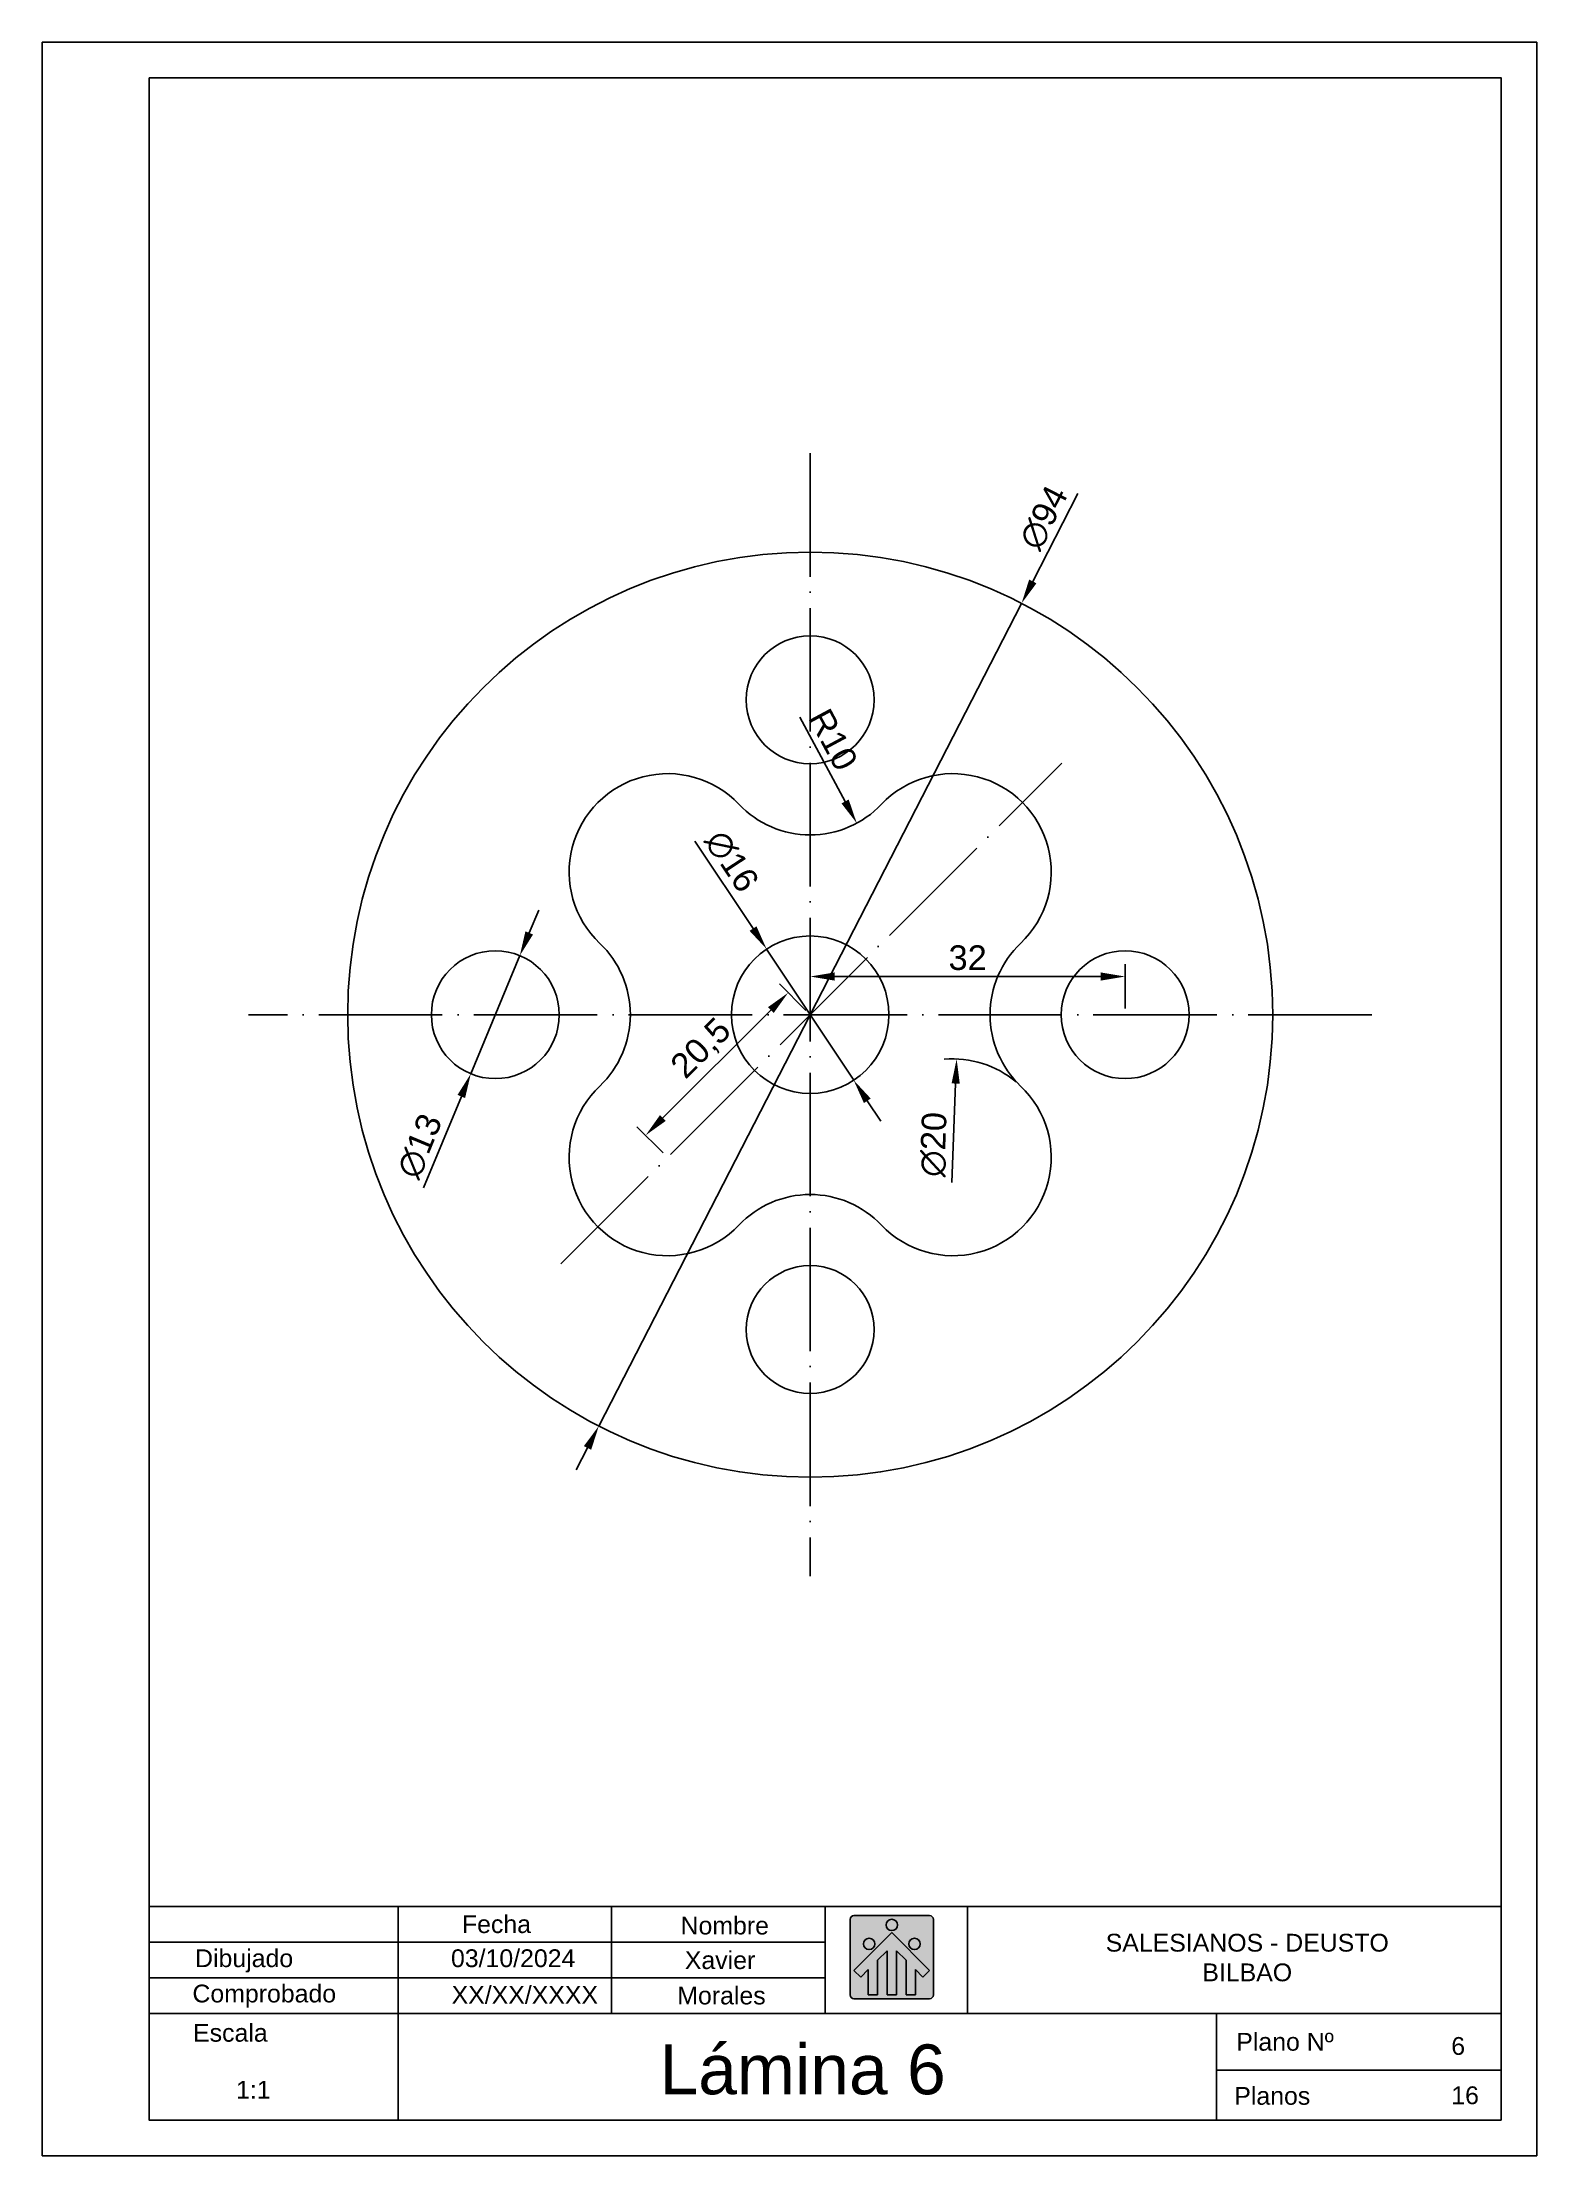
# Paper-space layout 'Lamina_6' of a CAD drawing. Header units: millimetres. Extents: x -1918 to -1708, y -397 to -100.
# The model-space entities are those that its viewports show. They can reach past a viewport. Long polylines and large blocks are cut down to what shows.
import ezdxf

# ---------------------------------------------------------------- set-up
doc = ezdxf.new("R2010")
doc.units = ezdxf.units.MM
doc.linetypes.add('ACAD_ISO04W100', pattern=[30, 24, -3, 0, -3])
for name, color, linetype in [('Caj_Borde', 2, 'Continuous'), ('Caj_text_editar', 6, 'Continuous'), ('Caj_texto_fijo', 7, 'Continuous'), ('Cajetin', 7, 'Continuous'), ('Cota', 3, 'Continuous'), ('Cotas', 3, 'Continuous'), ('Eje', 7, 'ACAD_ISO04W100'), ('Figura', 7, 'Continuous'), ('Logo_SD', 1, 'Continuous')]:
    doc.layers.add(name, color=color, linetype=linetype)
doc.styles.get("Standard").update_dxf_attribs({"font": 'arial.ttf'})
doc.dimstyles.new('ISO-25', dxfattribs={"dimtxt": 2.5, "dimasz": 2.5, "dimexe": 1.25, "dimexo": 0.625, "dimtad": 1, "dimtxsty": 'Standard', "dimcen": 2.5, "dimadec": 0, "dimazin": 0, "dimtfac": 1, "dimtmove": 0, "dimatfit": 3, "dimfxl": 1, "dimarcsym": 0})

# ---------------------------------------------------------------- blocks, each defined once
blk = doc.blocks.new('*U38')
at = {"layer": 'Figura'}
blk.add_circle((0, 0), 6.5, dxfattribs=at)
blk = doc.blocks.new('*U39')
at = {"layer": 'Figura', "color": 0, "linetype": 'ByBlock', "lineweight": -2, "transparency": 16777216}
blk.add_blockref('*U38', (985.88, 175.88), dxfattribs=at)
for p, rotation in [((953.88, 143.88), 90), ((1017.88, 143.88), 270), ((985.88, 111.88), 180)]:
    blk.add_blockref('*U38', p, dxfattribs=dict(at, rotation=rotation))
blk = doc.blocks.new('*D40')
at = {"layer": 'Cota', "color": 0, "lineweight": -2, "transparency": 16777216}
for p, q in [((1013.09, 196.84), (1008.5, 187.91)), ((964.4, 102.08), (1007.36, 185.68)), ((963.25, 99.85), (962.11, 97.63))]:
    blk.add_line(p, q, dxfattribs=at)
at = {"layer": 'Cota', "color": 0, "transparency": 16777216}
for points in [[(1008.13, 188.1), (1008.87, 187.72), (1007.36, 185.68)], [(962.88, 100.04), (963.62, 99.66), (964.4, 102.08)]]:
    blk.add_solid(points, dxfattribs=at)
at = {"layer": 'Defpoints', "color": 0, "transparency": 16777216}
for p in [(1007.36, 185.68), (964.4, 102.08)]:
    blk.add_point(p, dxfattribs=at)
at = {"layer": 'Cota', "color": 0, "transparency": 16777216, "insert": (1009.61, 194.39), "char_height": 2.5, "attachment_point": 5, "rotation": 62.8026}
blk.add_mtext('∅94', dxfattribs=at)
blk = doc.blocks.new('*D41')
at = {"layer": 'Cota', "color": 0, "lineweight": -2, "transparency": 16777216}
for p, q in [((974.17, 161.52), (980.07, 152.63)), ((990.3, 137.22), (981.45, 150.55)), ((991.68, 135.13), (993.07, 133.05))]:
    blk.add_line(p, q, dxfattribs=at)
at = {"layer": 'Cota', "color": 0, "transparency": 16777216}
for points in [[(980.42, 152.86), (979.72, 152.4), (981.45, 150.55)], [(992.03, 135.36), (991.34, 134.9), (990.3, 137.22)]]:
    blk.add_solid(points, dxfattribs=at)
at = {"layer": 'Defpoints', "color": 0, "transparency": 16777216}
for p in [(981.45, 150.55), (990.3, 137.22)]:
    blk.add_point(p, dxfattribs=at)
at = {"layer": 'Cota', "color": 0, "transparency": 16777216, "insert": (977.9, 159.47), "char_height": 2.5, "attachment_point": 5, "rotation": 303.5748}
blk.add_mtext('∅16', dxfattribs=at)
blk = doc.blocks.new('*D42')
at = {"layer": 'Cota', "color": 0, "lineweight": -2, "transparency": 16777216}
for p, q in [((957.33, 152.19), (958.29, 154.5)), ((956.37, 149.88), (951.39, 137.88)), ((946.57, 126.29), (950.43, 135.57))]:
    blk.add_line(p, q, dxfattribs=at)
at = {"layer": 'Cota', "color": 0, "transparency": 16777216}
for points in [[(956.94, 152.35), (957.71, 152.03), (956.37, 149.88)], [(950.04, 135.73), (950.81, 135.41), (951.39, 137.88)]]:
    blk.add_solid(points, dxfattribs=at)
at = {"layer": 'Defpoints', "color": 0, "transparency": 16777216}
for p in [(956.37, 149.88), (951.39, 137.88)]:
    blk.add_point(p, dxfattribs=at)
at = {"layer": 'Cota', "color": 0, "transparency": 16777216, "insert": (946.2, 130.53), "char_height": 2.5, "attachment_point": 5, "rotation": 67.4545}
blk.add_mtext('∅13', dxfattribs=at)
blk = doc.blocks.new('*D43')
at = {"layer": 'Cota', "color": 0, "lineweight": -2, "transparency": 16777216}
blk.add_line((984.83, 174.11), (989.43, 165.55), dxfattribs=at)
at = {"layer": 'Cota', "color": 0, "transparency": 16777216}
blk.add_solid([(989.79, 165.75), (989.06, 165.35), (990.61, 163.35)], dxfattribs=at)
at = {"layer": 'Defpoints', "color": 0, "transparency": 16777216}
for p in [(985.88, 172.16), (990.61, 163.35)]:
    blk.add_point(p, dxfattribs=at)
at = {"layer": 'Cota', "color": 0, "transparency": 16777216, "insert": (988.21, 171.83), "char_height": 2.5, "attachment_point": 5, "rotation": 298.2293}
blk.add_mtext('R10', dxfattribs=at)
blk = doc.blocks.new('*D44')
at = {"layer": 'Cota', "color": 0, "lineweight": -2, "transparency": 16777216}
for p, q in [((985.44, 144.32), (982.76, 147)), ((981.88, 144.35), (970.92, 133.39)), ((970.94, 129.83), (968.26, 132.5))]:
    blk.add_line(p, q, dxfattribs=at)
at = {"layer": 'Cota', "color": 0, "transparency": 16777216}
for points in [[(981.58, 144.64), (982.17, 144.05), (983.64, 146.11)], [(970.62, 133.68), (971.21, 133.09), (969.15, 131.62)]]:
    blk.add_solid(points, dxfattribs=at)
at = {"layer": 'Defpoints', "color": 0, "transparency": 16777216}
for p in [(985.88, 143.88), (969.15, 131.62), (971.38, 129.39)]:
    blk.add_point(p, dxfattribs=at)
at = {"layer": 'Cota', "color": 0, "transparency": 16777216, "insert": (974.89, 140.37), "char_height": 2.5, "attachment_point": 5, "rotation": 45}
blk.add_mtext('20,5', dxfattribs=at)
blk = doc.blocks.new('*D45')
at = {"layer": 'Cota', "color": 0, "lineweight": -2, "transparency": 16777216}
blk.add_line((1000.27, 126.84), (1000.66, 136.88), dxfattribs=at)
blk.add_arc((1000.37, 129.39), 10, 50.0319, 94.9376, dxfattribs=at)
at = {"layer": 'Cota', "color": 0, "transparency": 16777216}
blk.add_solid([(1000.25, 136.9), (1001.08, 136.86), (1000.76, 139.38)], dxfattribs=at)
at = {"layer": 'Defpoints', "color": 0, "transparency": 16777216}
for p in [(1000.76, 139.38), (999.99, 119.39)]:
    blk.add_point(p, dxfattribs=at)
at = {"layer": 'Cota', "color": 0, "transparency": 16777216, "insert": (998.45, 130.69), "char_height": 2.5, "attachment_point": 5, "rotation": 87.7757}
blk.add_mtext('∅20', dxfattribs=at)
blk = doc.blocks.new('*D46')
at = {"layer": 'Cota', "color": 0, "lineweight": -2, "transparency": 16777216}
for p, q in [((985.88, 144.51), (985.88, 149.01)), ((1017.88, 144.51), (1017.88, 149.01)), ((988.38, 147.76), (1015.38, 147.76))]:
    blk.add_line(p, q, dxfattribs=at)
at = {"layer": 'Cota', "color": 0, "transparency": 16777216}
for points in [[(988.38, 148.18), (988.38, 147.34), (985.88, 147.76)], [(1015.38, 148.18), (1015.38, 147.34), (1017.88, 147.76)]]:
    blk.add_solid(points, dxfattribs=at)
at = {"layer": 'Defpoints', "color": 0, "transparency": 16777216}
for p in [(1017.88, 147.76), (985.88, 143.88), (1017.88, 143.88)]:
    blk.add_point(p, dxfattribs=at)
at = {"layer": 'Cota', "color": 0, "transparency": 16777216, "insert": (1001.88, 149.66), "char_height": 2.5, "attachment_point": 5}
blk.add_mtext('32', dxfattribs=at)

msp = doc.modelspace()

# ---------------------------------------------------------------- linework, layer by layer
for centre, start, end in [((971.382, 158.377), 43.54908, 226.45092), ((1000.373, 158.377), 313.54908, 136.45092), ((971.382, 129.385), 133.54908, 316.45092), ((1000.373, 129.385), 223.54908, 46.45092)]:
    msp.add_arc(centre, 10, start, end)
at = {"layer": 'Eje'}
for p, q in [((985.878, 200.946), (985.878, 86.816)), ((960.548, 118.551), (1011.436, 169.439)), ((1042.943, 143.881), (928.813, 143.881))]:
    msp.add_line(p, q, dxfattribs=at)
at = {"layer": 'Figura'}
for radius in [47, 8]:
    msp.add_circle((985.878, 143.881), radius, dxfattribs=at)
for centre, start, end in [((985.878, 172.156), 223.54908, 316.45092), ((957.603, 143.881), 313.54908, 46.45092), ((1014.153, 143.881), 133.54908, 226.45092), ((985.878, 115.606), 43.54908, 136.45092)]:
    msp.add_arc(centre, 10, start, end, dxfattribs=at)

# ---------------------------------------------------------------- block references
msp.add_blockref('*U39', (0, 0), dxfattribs=at)

# ---------------------------------------------------------------- dimensions: what is measured, and where the dimension line sits
at = {"layer": 'Cota'}
for p1, p2, picture, middle in [((964.396, 102.078), (1007.359, 185.685), '*D40', (1011.368, 193.485)), ((956.37, 149.884), (951.385, 137.878), '*D42', (946.2, 130.529))]:
    dim = msp.add_diameter_dim_2p(p1=p1, p2=p2, dimstyle='ISO-25', dxfattribs=at)
    dim.commit()
    dim.dimension.update_dxf_attribs({"geometry": picture, "text_midpoint": middle})
dim = msp.add_radius_dim(center=(985.878, 172.156), mpoint=(990.608, 163.346), dimstyle='ISO-25', dxfattribs=at)
dim.commit()
dim.dimension.update_dxf_attribs({"geometry": '*D43', "text_midpoint": (986.536, 170.93), "dimtype": 164})
for p1, p2, picture, middle in [((990.302, 137.216), (981.454, 150.546), '*D41', (976.256, 158.377)), ((999.985, 119.393), (1000.762, 139.378), '*D45', (1000.421, 130.613))]:
    dim = msp.add_diameter_dim_2p(p1=p1, p2=p2, dimstyle='ISO-25', dxfattribs=at)
    dim.commit()
    dim.dimension.update_dxf_attribs({"geometry": picture, "text_midpoint": middle, "dimtype": 163})
dim = msp.add_linear_dim(base=(1017.878, 147.761), p1=(985.878, 143.881), p2=(1017.878, 143.881), dimstyle='ISO-25', dxfattribs=at)
dim.commit()
dim.dimension.update_dxf_attribs({"geometry": '*D46', "text_midpoint": (1001.878, 147.761), "dimtype": 160})
dim = msp.add_aligned_dim(p1=(985.878, 143.881), p2=(971.382, 129.385), distance=-3.158, dimstyle='ISO-25', dxfattribs=at)
dim.commit()
dim.dimension.update_dxf_attribs({"geometry": '*D44', "text_midpoint": (974.892, 140.371)})

psp = doc.layouts.new('Lamina_6')

# ---------------------------------------------------------------- hatches: boundary and pattern name
at = {"true_color": 0xffffff}
h = psp.add_hatch(color=7, dxfattribs=at)
h.dxf.hatch_style = 1
h.paths.add_polyline_path([(-1797.61, -364.5, 1), (-1799.2, -364.5, 1)])
h.paths.add_polyline_path([(-1800.8, -367.16, 1), (-1802.39, -367.16, 1)], flags=17)
h.paths.add_polyline_path([(-1794.42, -367.16, 1), (-1796.01, -367.16, 1)], flags=17)
h.paths.add_polyline_path([(-1798.41, -365.56), (-1803.72, -370.88), (-1802.78, -371.82), (-1801.73, -370.76), (-1801.73, -374.33), (-1800.4, -374.33), (-1800.4, -369.44), (-1799.07, -368.11), (-1799.07, -374.33), (-1797.74, -374.33), (-1797.74, -368.11), (-1796.41, -369.44), (-1796.41, -374.33), (-1795.08, -374.33), (-1795.08, -370.76), (-1794.03, -371.82), (-1793.09, -370.88)])
at = {"layer": 'Cotas'}
h = psp.add_hatch(color=1, dxfattribs=at)
h.dxf.hatch_style = 1
h.paths.add_polyline_path([(-1804.25, -374.33, 0.414214), (-1803.72, -374.86), (-1793.09, -374.86, 0.414214), (-1792.56, -374.33), (-1792.56, -370.88), (-1792.56, -363.71, 0.414214), (-1793.09, -363.17), (-1803.72, -363.17, 0.414214), (-1804.25, -363.71)])
h.paths.add_polyline_path([(-1800.8, -367.16, -1), (-1802.39, -367.16, -1)], flags=16)
h.paths.add_polyline_path([(-1798.41, -365.56), (-1793.09, -370.88), (-1794.03, -371.82), (-1795.08, -370.76), (-1795.08, -374.33), (-1796.41, -374.33), (-1796.41, -369.44), (-1797.74, -368.11), (-1797.74, -374.33), (-1799.07, -374.33), (-1799.07, -368.11), (-1800.4, -369.44), (-1800.4, -374.33), (-1801.73, -374.33), (-1801.73, -370.76), (-1802.78, -371.82), (-1803.72, -370.88)], flags=16)
h.paths.add_polyline_path([(-1797.61, -364.5, -1), (-1799.2, -364.5, -1)], flags=16)
h.paths.add_polyline_path([(-1794.42, -367.16, -1), (-1796.01, -367.16, -1)], flags=16)

# ---------------------------------------------------------------- linework, layer by layer
at = {"layer": 'Caj_Borde'}
psp.add_lwpolyline([(-1917.78, -99.92), (-1707.78, -99.92), (-1707.78, -396.92), (-1917.78, -396.92)], close=True, dxfattribs=at)
at = {"layer": 'Cajetin'}
for p, q in [((-1902.78, -361.92), (-1712.78, -361.92)), ((-1867.78, -391.92), (-1867.78, -361.92)), ((-1837.78, -361.92), (-1837.78, -376.92)), ((-1807.78, -361.92), (-1807.78, -376.92)), ((-1787.78, -361.92), (-1787.78, -376.92)), ((-1902.78, -366.92), (-1807.78, -366.92)), ((-1902.78, -371.92), (-1807.78, -371.92)), ((-1902.78, -376.92), (-1712.78, -376.92)), ((-1752.78, -391.92), (-1752.78, -376.92)), ((-1712.78, -384.92), (-1752.78, -384.92))]:
    psp.add_line(p, q, dxfattribs=at)
psp.add_lwpolyline([(-1902.78, -104.92), (-1712.78, -104.92), (-1712.78, -391.92), (-1902.78, -391.92)], close=True, dxfattribs=at)
at = {"layer": 'Logo_SD'}
for p, q in [((-1804.25, -363.71), (-1804.25, -374.33)), ((-1803.72, -363.17), (-1793.09, -363.17)), ((-1792.56, -370.88), (-1792.56, -363.71)), ((-1803.72, -370.88), (-1798.41, -365.56)), ((-1800.4, -369.44), (-1799.07, -368.11)), ((-1799.07, -368.11), (-1799.07, -374.33)), ((-1798.41, -365.56), (-1793.09, -370.88)), ((-1797.74, -368.11), (-1796.41, -369.44)), ((-1797.74, -368.11), (-1797.74, -374.33)), ((-1802.78, -371.82), (-1803.72, -370.88)), ((-1802.78, -371.82), (-1801.73, -370.76)), ((-1801.73, -370.76), (-1801.73, -374.33)), ((-1800.4, -369.44), (-1800.4, -374.33)), ((-1796.41, -369.44), (-1796.41, -374.33)), ((-1795.08, -370.76), (-1794.03, -371.82)), ((-1795.08, -370.76), (-1795.08, -374.33)), ((-1794.03, -371.82), (-1793.09, -370.88)), ((-1792.56, -374.33), (-1792.56, -370.88)), ((-1793.09, -374.86), (-1803.72, -374.86)), ((-1801.73, -374.33), (-1800.4, -374.33)), ((-1799.07, -374.33), (-1797.74, -374.33)), ((-1796.41, -374.33), (-1795.08, -374.33))]:
    psp.add_line(p, q, dxfattribs=at)
for centre in [(-1798.41, -364.5), (-1801.59, -367.16), (-1795.22, -367.16)]:
    psp.add_circle(centre, 0.797, dxfattribs=at)
for centre, start, end in [((-1803.72, -363.71), 90, 180), ((-1793.09, -363.71), 0, 90), ((-1803.72, -374.33), 180, 270), ((-1793.09, -374.33), 270, 0)]:
    psp.add_arc(centre, 0.531, start, end, dxfattribs=at)

# ---------------------------------------------------------------- texts
at = {"layer": 'Caj_text_editar', "attachment_point": 1}
for s, width, insert, char_height in [('03/10/2024', 4.8216, (-1860.35, -367.92), 2.5), ('Xavier', 4.8216, (-1827.49, -368.19), 2.5), ('XX/XX/XXXX', 4.8216, (-1860.26, -373.06), 2.5), ('Morales', 4.8216, (-1828.55, -373.16), 2.5), ('Lámina 6', 46.3053, (-1831.05, -381.29), 7), ('6', 3.8577, (-1719.79, -380.25), 2.5), ('1:1', 4.8216, (-1890.55, -386.4), 2.5), ('16', 4.8216, (-1719.79, -387.18), 2.5)]:
    psp.add_mtext_dynamic_manual_height_columns(s, width=width, gutter_width=12.5, heights=[0], dxfattribs=dict(at, insert=insert, char_height=char_height))
at = {"layer": 'Caj_texto_fijo', "char_height": 2.5}
for s, width, insert, attachment_point in [('Fecha', 9.4868, (-1858.81, -363.13), 1), ('Nombre', 9.4868, (-1828.09, -363.33), 1), ('Dibujado', 14.1272, (-1896.31, -367.92), 1), ('SALESIANOS - DEUSTO BILBAO', 41.1346, (-1748.46, -365.74), 2), ('Comprobado', 20.531, (-1896.68, -372.88), 1), ('Escala', 11.1573, (-1896.59, -378.4), 1), ('Plano Nº', 14.4057, (-1750, -379.66), 1), ('Planos', 10.9717, (-1750.28, -387.26), 1)]:
    psp.add_mtext_dynamic_manual_height_columns(s, width=width, gutter_width=12.5, heights=[0], dxfattribs=dict(at, insert=insert, attachment_point=attachment_point))

# ---------------------------------------------------------------- viewports
at = {"layer": 'Cajetin'}
psp.add_viewport(center=(-1807.78, -233.42), size=(190, 257), view_center_point=(987.393, 146.164), view_height=185.8575, dxfattribs=at)

doc.saveas('drawing.dxf')
